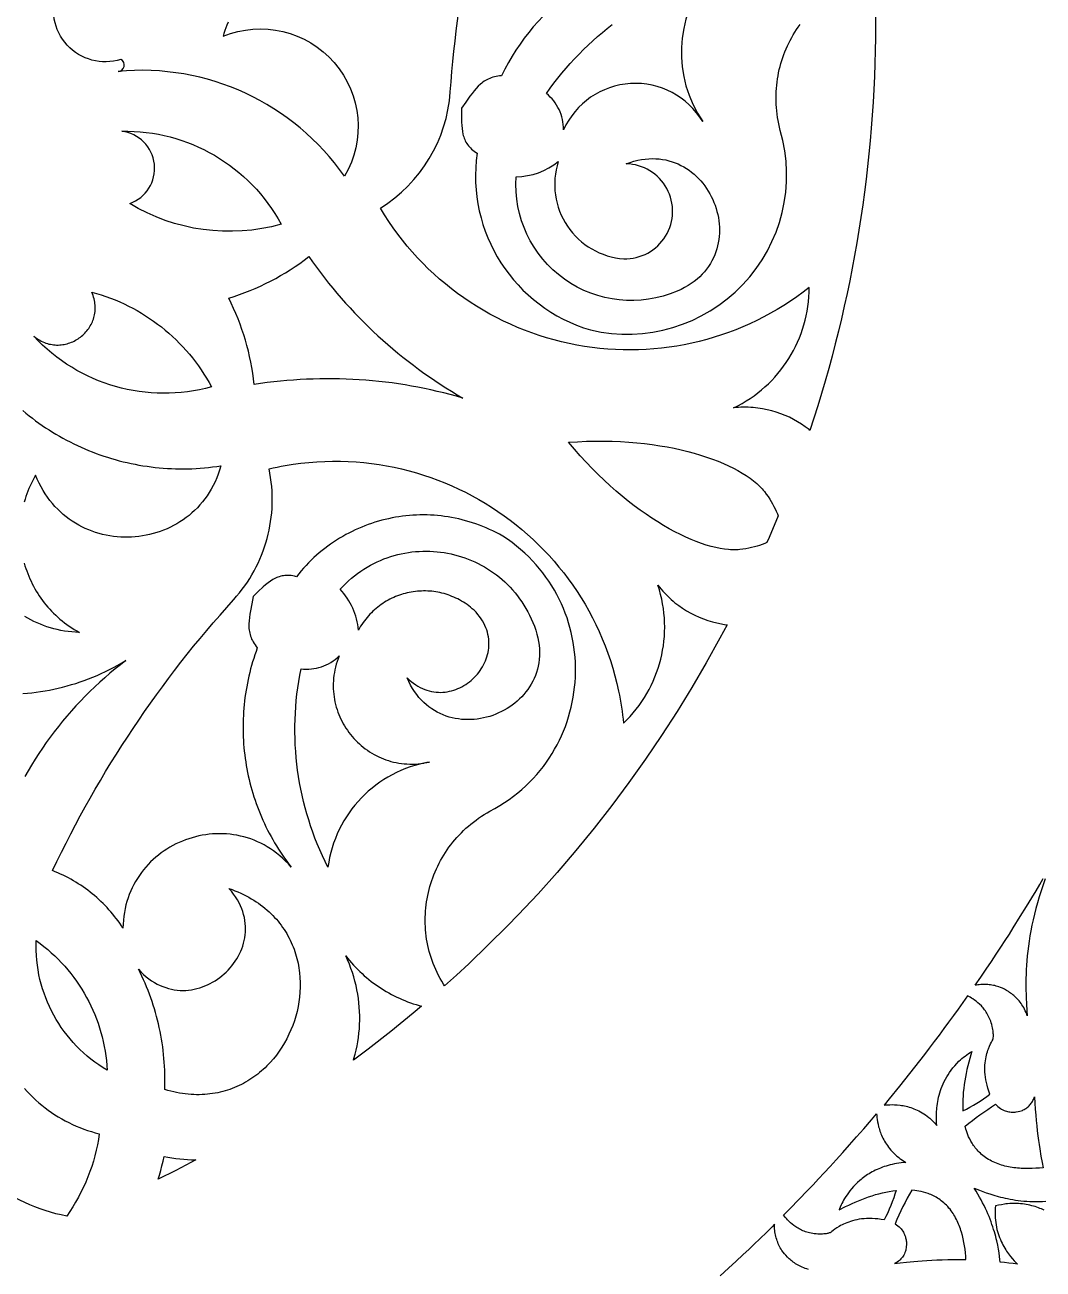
# Model space of a CAD drawing. Extents: x -570 to 570, y -570 to 570.
# Drawn here: x 98.5 to 327.7, y -280.2 to 0 of the extents above; entities that cross this region are included whole.
import ezdxf

# ---------------------------------------------------------------- set-up
doc = ezdxf.new("R2010")
doc.units = 0
doc.layers.add('LAYER_1', color=18, linetype='CONTINUOUS')
doc.layers.add('LAYER_2', color=174, linetype='CONTINUOUS')

msp = doc.modelspace()

# ---------------------------------------------------------------- linework, layer by layer
at = {"layer": 'LAYER_1'}
for points in [[(289.79, 10.84, -0.009354), (290, -0.01, -0.080245), (275.24, -91.32), (275.05, -91.15), (274.21, -90.52), (273.35, -89.93), (272.46, -89.37), (271.55, -88.86), (270.62, -88.38), (269.66, -87.95), (268.68, -87.56), (267.68, -87.21), (266.67, -86.91), (265.63, -86.66), (264.59, -86.45), (264.06, -86.36), (263.52, -86.29), (262.99, -86.23), (262.45, -86.18), (261.91, -86.14), (261.37, -86.12), (260.82, -86.11), (260.27, -86.11), (259.72, -86.13), (259.17, -86.15), (258.62, -86.19), (258.06, -86.25), (259.03, -85.76), (259.97, -85.25), (260.89, -84.7), (261.79, -84.12), (262.66, -83.51), (263.51, -82.88), (264.33, -82.22), (265.13, -81.53), (265.9, -80.81), (266.64, -80.07), (267.35, -79.31), (268.04, -78.52), (268.7, -77.71), (269.33, -76.88), (269.93, -76.02), (270.5, -75.15), (271.04, -74.26), (271.55, -73.35), (272.02, -72.42), (272.47, -71.47), (272.88, -70.51), (273.26, -69.53), (273.6, -68.54), (273.91, -67.54), (274.19, -66.52), (274.43, -65.49), (274.64, -64.45), (274.8, -63.41), (274.93, -62.35), (275.03, -61.28), (275.08, -60.2), (275.1, -59.12, -0.453995), (178.54, -41.27, 0.240725), (194.28, -15.14), (194.29, -15.11, -0.074077), (210.09, 56.53)], [(246.68, 17.24, 0.260478), (205.82, -11.44), (205.39, -11.48), (204.98, -11.53), (204.58, -11.6), (204.2, -11.69), (203.83, -11.79), (203.48, -11.91), (203.15, -12.04), (202.82, -12.19), (202.51, -12.35), (202.21, -12.52), (201.92, -12.71), (201.63, -12.91), (201.36, -13.12), (201.1, -13.34), (200.59, -13.81), (200.1, -14.33), (199.63, -14.88), (199.17, -15.47), (198.71, -16.09), (197.78, -17.39), (196.78, -18.77), (196.8, -20.4), (196.8, -21.17), (196.82, -21.92), (196.86, -22.63), (196.92, -23.33), (197, -23.99), (197.13, -24.63), (197.21, -24.94), (197.3, -25.25), (197.41, -25.54), (197.53, -25.84), (197.66, -26.12), (197.81, -26.4), (197.97, -26.68), (198.15, -26.95), (198.35, -27.21), (198.57, -27.47), (198.81, -27.72), (199.07, -27.97), (199.35, -28.21), (199.65, -28.45), (199.98, -28.68), (200.33, -28.9, 0.373134), (225.88, -68.71, 0.574165), (268.58, -23.75), (268.4, -23.02), (268.23, -22.29), (268.08, -21.56), (267.96, -20.83), (267.85, -20.1), (267.76, -19.37), (267.7, -18.64), (267.65, -17.91), (267.62, -17.19), (267.61, -16.46), (267.62, -15.74), (267.65, -15.02), (267.69, -14.3), (267.76, -13.59), (267.84, -12.88), (267.94, -12.18), (268.06, -11.47), (268.2, -10.78), (268.35, -10.08), (268.52, -9.39), (268.71, -8.71), (268.92, -8.04), (269.14, -7.36), (269.38, -6.7), (269.63, -6.04), (269.9, -5.39), (270.19, -4.75), (270.49, -4.11), (270.8, -3.49), (271.14, -2.87), (271.48, -2.26), (271.85, -1.65), (272.22, -1.06), (272.61, -0.48), (273.02, 0.09)], [(252.38, 11.13, 0.329739), (251.11, -21.79, 0.606751), (219.79, -23.64), (219.78, -23.05), (219.73, -22.46), (219.65, -21.87), (219.54, -21.3), (219.4, -20.73), (219.23, -20.17), (219.02, -19.62), (218.79, -19.09), (218.53, -18.57), (218.23, -18.07), (217.92, -17.58), (217.57, -17.11), (217.2, -16.67), (216.8, -16.25), (216.38, -15.85), (215.94, -15.48), (216.77, -14.29), (217.63, -13.13), (218.52, -11.98), (219.42, -10.86), (220.35, -9.76), (221.3, -8.68), (222.27, -7.62), (223.26, -6.58), (224.27, -5.56), (225.3, -4.57), (226.36, -3.6), (227.43, -2.65), (228.52, -1.72), (229.63, -0.82), (230.76, 0.06)], [(144.24, 0.58), (143.99, -0.03), (143.75, -0.65), (143.53, -1.28), (143.32, -1.92), (143.13, -2.57, -0.719328), (170.47, -34.1, 0.270929), (119.48, -10.49, 0.777705), (120.11, -7.76, -0.636132), (105.8, 7.76, 0.862472)], [(98.44, -239.57), (99.05, -240.24), (99.67, -240.89), (100.32, -241.53), (100.98, -242.14), (101.65, -242.74), (102.34, -243.32), (103.05, -243.88), (103.77, -244.42), (104.51, -244.94), (105.26, -245.44), (106.03, -245.92), (106.81, -246.38), (107.6, -246.82), (108.41, -247.23), (109.22, -247.63), (110.05, -248), (110.89, -248.35), (111.75, -248.68), (112.61, -248.98), (113.48, -249.26), (114.36, -249.52), (115.26, -249.76), (115.07, -250.99), (114.84, -252.23), (114.57, -253.45), (114.27, -254.67), (113.92, -255.88), (113.55, -257.08), (113.13, -258.27), (112.68, -259.45), (112.2, -260.62), (111.69, -261.76), (111.14, -262.9), (110.56, -264.02), (109.94, -265.11), (109.3, -266.19), (108.63, -267.25), (107.93, -268.29, -0.118726), (89.99, -260.01, 0.224974)]]:
    msp.add_lwpolyline(points, format="xyb", dxfattribs=at)
for points in [[(120.3, -23.96, -0.281952), (156.18, -44.9, -0.207503), (122.1, -40.23, 0.794747)], [(240.53, -30.14), (241.3, -30.2), (242.05, -30.29), (242.79, -30.43), (243.51, -30.6), (244.21, -30.81), (244.89, -31.05), (245.56, -31.33), (246.21, -31.64), (246.84, -31.98), (247.45, -32.35), (248.04, -32.75), (248.61, -33.18), (249.16, -33.63), (249.68, -34.11), (250.19, -34.61), (250.67, -35.13), (251.13, -35.68), (251.56, -36.24), (251.97, -36.82), (252.36, -37.42), (252.72, -38.04), (253.05, -38.67), (253.36, -39.32), (253.64, -39.97), (253.9, -40.64), (254.12, -41.32), (254.32, -42), (254.49, -42.7), (254.63, -43.4), (254.74, -44.1), (254.82, -44.81), (254.87, -45.52), (254.88, -46.23), (254.87, -46.94), (254.82, -47.65), (254.74, -48.36), (254.62, -49.06), (254.47, -49.76), (254.29, -50.45), (254.07, -51.13), (253.82, -51.81), (253.53, -52.47), (253.2, -53.12), (252.84, -53.76), (252.43, -54.39), (251.99, -54.99), (251.52, -55.59), (251, -56.16), (250.44, -56.72), (249.84, -57.26), (249.2, -57.77), (248.52, -58.26), (247.8, -58.73), (247.03, -59.17), (246.23, -59.59), (245.37, -59.97, -0.562024), (209.11, -34.21, 0.166667), (218.6, -30.79, 0.487168), (233.35, -52.68, 1), (233.9, -31.28), (234.77, -30.97), (235.63, -30.71), (236.48, -30.5), (237.32, -30.34), (238.14, -30.22), (238.95, -30.15), (239.75, -30.13)], [(162.43, -52.18, 0.11065), (197.11, -84.05), (195.68, -83.64), (194.24, -83.25), (192.8, -82.88), (191.36, -82.53), (189.91, -82.2), (188.46, -81.89), (187.01, -81.6), (185.55, -81.33), (184.09, -81.09), (182.62, -80.86), (181.16, -80.65), (179.69, -80.47), (178.22, -80.3), (176.74, -80.15), (175.27, -80.03), (173.79, -79.92), (172.31, -79.84), (170.83, -79.77), (169.35, -79.73), (167.87, -79.71), (166.39, -79.7), (164.9, -79.72), (163.42, -79.76), (161.94, -79.81), (160.46, -79.89), (158.98, -79.99), (157.5, -80.1), (156.02, -80.24), (154.54, -80.4), (153.07, -80.57), (151.59, -80.77), (150.12, -80.99), (149.98, -79.72), (149.8, -78.45), (149.6, -77.19), (149.37, -75.94), (149.11, -74.69), (148.82, -73.45), (148.5, -72.22), (148.16, -71), (147.78, -69.78), (147.38, -68.57), (146.95, -67.37), (146.5, -66.19), (146.01, -65.01), (145.5, -63.84), (144.96, -62.69), (144.39, -61.54), (145.62, -61.16), (146.83, -60.74), (148.03, -60.3), (149.21, -59.83), (150.39, -59.34), (151.55, -58.82), (152.71, -58.27), (153.84, -57.7), (154.97, -57.1), (156.08, -56.47), (157.18, -55.82), (158.26, -55.14), (159.33, -54.44), (160.38, -53.71), (161.41, -52.96)]]:
    msp.add_lwpolyline(points, format="xyb", close=True, dxfattribs=at)
for points in [[(114.62, -60.46), (115.69, -60.79), (116.75, -61.15), (117.79, -61.53), (118.83, -61.94), (119.85, -62.37), (120.85, -62.83), (121.85, -63.32), (122.83, -63.83), (123.79, -64.36), (124.74, -64.91), (125.68, -65.49), (126.6, -66.1), (127.5, -66.72), (128.39, -67.37), (129.26, -68.04), (130.11, -68.74), (130.94, -69.45), (131.76, -70.19), (132.56, -70.94), (133.34, -71.72), (134.1, -72.52), (134.84, -73.33), (135.56, -74.17), (136.26, -75.02), (136.93, -75.9), (137.59, -76.79), (138.22, -77.7), (138.83, -78.63), (139.42, -79.58), (139.99, -80.54), (140.53, -81.52), (139.18, -81.87), (137.82, -82.17), (136.46, -82.43), (135.09, -82.64), (133.73, -82.79), (132.36, -82.9), (130.99, -82.97), (129.63, -82.98), (128.27, -82.95), (126.91, -82.87), (125.56, -82.75), (124.22, -82.58), (122.88, -82.37), (121.56, -82.11), (120.24, -81.81), (118.94, -81.46), (117.64, -81.07), (116.37, -80.63), (115.1, -80.15), (113.85, -79.63), (112.62, -79.07), (111.41, -78.46), (110.22, -77.81), (109.05, -77.12), (107.9, -76.39), (106.77, -75.61), (105.67, -74.8), (104.59, -73.95), (103.54, -73.05), (102.51, -72.12), (101.52, -71.14), (100.55, -70.13), (100.88, -70.39), (101.21, -70.62), (101.54, -70.84), (101.87, -71.04), (102.21, -71.22), (102.55, -71.39), (102.9, -71.53), (103.24, -71.66), (103.58, -71.77), (103.93, -71.87), (104.28, -71.94), (104.62, -72.01), (104.97, -72.05), (105.32, -72.08), (105.66, -72.1), (106.01, -72.1), (106.35, -72.09), (106.69, -72.06), (107.03, -72.01), (107.36, -71.96), (107.69, -71.89), (108.02, -71.81), (108.34, -71.71), (108.66, -71.6), (108.98, -71.48), (109.29, -71.35), (109.59, -71.2), (109.89, -71.04), (110.18, -70.88), (110.47, -70.7), (110.74, -70.51), (111.01, -70.31), (111.28, -70.1), (111.53, -69.88), (111.78, -69.65), (112.02, -69.41), (112.25, -69.16), (112.46, -68.91), (112.67, -68.64), (112.87, -68.37), (113.06, -68.09), (113.24, -67.8), (113.4, -67.51), (113.55, -67.2), (113.7, -66.9), (113.82, -66.58), (113.94, -66.26), (114.04, -65.93), (114.13, -65.6), (114.2, -65.27), (114.26, -64.92), (114.31, -64.58), (114.34, -64.23), (114.35, -63.87), (114.35, -63.51), (114.33, -63.15), (114.29, -62.78), (114.24, -62.42), (114.17, -62.04), (114.08, -61.67), (113.98, -61.3), (113.85, -60.92), (113.71, -60.54), (113.55, -60.16)], [(230.74, -93.77), (232.61, -93.84), (234.45, -93.96), (236.26, -94.11), (238.02, -94.3), (239.75, -94.52), (241.44, -94.77), (243.08, -95.05), (244.68, -95.36), (246.24, -95.71), (247.75, -96.07), (249.22, -96.47), (250.63, -96.88), (252, -97.33), (253.31, -97.79), (254.57, -98.27), (255.77, -98.77), (256.92, -99.29), (258.01, -99.82), (259.05, -100.37), (260.02, -100.93), (260.93, -101.5), (261.77, -102.09), (262.55, -102.68), (263.27, -103.28), (263.6, -103.58), (263.91, -103.88), (264.21, -104.19), (264.49, -104.49), (264.75, -104.8), (264.99, -105.11), (265.42, -105.68), (265.81, -106.24), (266.19, -106.79), (266.53, -107.34), (266.85, -107.88), (267.15, -108.43), (267.43, -108.98), (267.68, -109.53), (267.91, -110.1), (268.09, -110.57), (266.05, -115.42), (265.52, -116.61), (265.07, -116.81), (264.5, -117.03), (263.93, -117.23), (263.34, -117.42), (262.74, -117.58), (262.13, -117.73), (261.5, -117.86), (260.84, -117.97), (260.17, -118.07), (259.46, -118.16), (259.07, -118.2), (258.67, -118.22), (258.25, -118.23), (257.83, -118.23), (257.39, -118.21), (256.94, -118.18), (256.02, -118.08), (255.05, -117.93), (254.04, -117.72), (253, -117.46), (251.92, -117.15), (250.81, -116.78), (249.67, -116.36), (248.5, -115.89), (247.31, -115.36), (246.09, -114.78), (244.84, -114.15), (243.58, -113.47), (242.3, -112.74), (241, -111.95), (239.69, -111.11), (238.36, -110.22), (237.03, -109.28), (235.68, -108.29), (234.33, -107.24), (232.98, -106.15), (231.62, -105), (230.26, -103.8), (228.91, -102.56), (227.55, -101.26), (226.21, -99.91), (224.87, -98.51), (223.54, -97.05), (222.22, -95.55), (220.92, -94), (222.94, -93.87), (224.93, -93.78), (226.9, -93.73), (228.84, -93.73)], [(169.56, -98.27), (171.32, -98.33), (173.07, -98.43), (174.8, -98.58), (176.53, -98.78), (178.25, -99.02), (179.95, -99.3), (181.65, -99.63), (183.32, -100.01), (184.99, -100.43), (186.64, -100.89), (188.27, -101.39), (189.89, -101.94), (191.49, -102.52), (193.07, -103.15), (194.64, -103.82), (196.18, -104.53), (197.71, -105.27), (199.21, -106.06), (200.69, -106.88), (202.15, -107.74), (203.59, -108.64), (205, -109.57), (206.39, -110.54), (207.75, -111.55), (209.09, -112.59), (210.4, -113.66), (211.68, -114.77), (212.93, -115.91), (214.15, -117.09), (215.35, -118.29), (216.51, -119.53), (217.64, -120.8), (218.74, -122.1), (219.81, -123.43), (220.84, -124.78), (221.84, -126.17), (222.81, -127.59), (223.73, -129.03), (224.62, -130.5), (225.48, -132), (226.29, -133.52), (227.07, -135.07), (227.8, -136.65), (228.5, -138.24), (229.15, -139.87), (229.77, -141.51), (230.34, -143.18), (230.86, -144.87), (231.35, -146.59), (231.78, -148.32), (232.17, -150.08), (232.35, -150.96), (232.52, -151.85), (232.67, -152.75), (232.82, -153.65), (232.95, -154.55), (233.07, -155.46), (233.17, -156.38), (233.27, -157.3), (234.04, -156.53), (234.77, -155.75), (235.48, -154.94), (236.15, -154.12), (236.79, -153.27), (237.4, -152.4), (237.98, -151.51), (238.52, -150.61), (239.03, -149.69), (239.51, -148.76), (239.95, -147.81), (240.36, -146.85), (240.73, -145.87), (241.07, -144.88), (241.38, -143.89), (241.65, -142.88), (241.89, -141.86), (242.09, -140.84), (242.25, -139.81), (242.38, -138.77), (242.47, -137.73), (242.53, -136.68), (242.55, -135.64), (242.53, -134.59), (242.48, -133.53), (242.39, -132.48), (242.26, -131.43), (242.09, -130.38), (241.89, -129.33), (241.64, -128.29), (241.36, -127.25), (241.04, -126.22), (241.39, -126.66), (241.74, -127.08), (242.1, -127.5), (242.48, -127.91), (242.85, -128.31), (243.24, -128.69), (243.63, -129.07), (244.04, -129.43), (244.44, -129.79), (244.86, -130.13), (245.28, -130.46), (245.71, -130.79), (246.59, -131.4), (247.48, -131.97), (248.41, -132.49), (249.35, -132.97), (250.31, -133.41), (251.28, -133.8), (252.27, -134.15), (253.28, -134.45), (254.29, -134.7), (255.32, -134.91), (256.35, -135.08), (256.59, -135.11), (255, -138.12), (251.91, -143.69), (248.68, -149.2), (245.33, -154.66), (241.84, -160.05), (238.23, -165.38), (234.5, -170.63), (230.64, -175.81), (226.66, -180.91), (222.57, -185.93), (218.35, -190.86), (214.03, -195.7), (209.6, -200.44), (207.18, -202.91), (198.45, -211.46), (195.67, -214.05), (193.01, -216.44), (192.74, -216.02), (192.35, -215.38), (191.98, -214.74), (191.63, -214.09), (191.3, -213.43), (190.99, -212.77), (190.7, -212.1), (190.43, -211.42), (190.18, -210.75), (189.95, -210.06), (189.74, -209.38), (189.55, -208.69), (189.37, -208), (189.22, -207.3), (189.08, -206.6), (188.96, -205.91), (188.86, -205.2), (188.78, -204.5), (188.72, -203.8), (188.67, -203.1), (188.65, -202.39), (188.64, -201.69), (188.65, -200.98), (188.68, -200.28), (188.72, -199.58), (188.78, -198.88), (188.86, -198.18), (188.96, -197.49), (189.08, -196.8), (189.21, -196.11), (189.36, -195.42), (189.53, -194.74), (189.71, -194.06), (189.91, -193.39), (190.13, -192.72), (190.36, -192.06), (190.61, -191.4), (190.87, -190.75), (191.16, -190.1), (191.46, -189.46), (191.77, -188.83), (192.1, -188.21), (192.45, -187.59), (192.81, -186.98), (193.19, -186.38), (193.58, -185.79), (193.99, -185.21), (194.42, -184.64), (194.86, -184.08), (195.31, -183.53), (195.78, -182.98), (196.27, -182.45), (196.77, -181.94), (197.28, -181.43), (197.81, -180.93), (198.35, -180.45), (198.91, -179.98), (199.48, -179.53), (200.07, -179.08), (200.67, -178.66), (201.29, -178.24), (201.92, -177.84), (202.56, -177.46), (203.21, -177.09), (204.34, -176.48), (205.43, -175.83), (206.49, -175.16), (207.52, -174.46), (208.51, -173.73), (209.47, -172.97), (210.39, -172.19), (211.28, -171.38), (212.14, -170.55), (212.96, -169.69), (213.75, -168.82), (214.51, -167.92), (215.23, -167), (215.92, -166.06), (216.57, -165.11), (217.19, -164.13), (217.77, -163.14), (218.33, -162.14), (218.84, -161.12), (219.33, -160.08), (219.78, -159.04), (220.19, -157.98), (220.57, -156.91), (220.92, -155.83), (221.23, -154.74), (221.51, -153.64), (221.75, -152.54), (221.96, -151.43), (222.13, -150.31), (222.27, -149.19), (222.37, -148.07), (222.44, -146.94), (222.48, -145.81), (222.48, -144.68), (222.44, -143.55), (222.37, -142.43), (222.27, -141.3), (222.13, -140.18), (221.95, -139.06), (221.75, -137.95), (221.5, -136.84), (221.22, -135.74), (220.91, -134.65), (220.56, -133.56), (220.17, -132.49), (219.75, -131.43), (219.29, -130.37), (218.8, -129.33), (218.27, -128.31), (217.71, -127.29), (217.11, -126.3), (216.48, -125.32), (215.81, -124.35), (215.11, -123.41), (214.36, -122.48), (213.59, -121.57), (212.78, -120.69), (211.93, -119.82), (211.04, -118.98), (210.12, -118.16), (209.17, -117.37), (208.18, -116.6), (207.15, -115.86), (206.08, -115.14), (205.35, -114.73), (204.61, -114.34), (203.86, -113.97), (203.11, -113.62), (202.36, -113.28), (201.6, -112.97), (200.83, -112.67), (200.06, -112.39), (199.29, -112.13), (198.52, -111.89), (197.74, -111.66), (196.95, -111.46), (196.17, -111.27), (195.38, -111.1), (194.59, -110.95), (193.8, -110.81), (193.01, -110.69), (192.22, -110.6), (191.42, -110.52), (190.63, -110.45), (189.83, -110.41), (189.04, -110.38), (188.24, -110.37), (187.45, -110.37), (186.66, -110.4), (185.87, -110.44), (185.08, -110.5), (184.29, -110.57), (183.5, -110.67), (182.72, -110.78), (181.94, -110.9), (181.16, -111.05), (180.39, -111.21), (179.62, -111.39), (178.85, -111.58), (178.09, -111.79), (177.33, -112.02), (176.57, -112.27), (175.83, -112.53), (175.08, -112.8), (174.35, -113.1), (173.61, -113.41), (172.89, -113.74), (172.17, -114.08), (171.46, -114.44), (170.76, -114.81), (170.06, -115.21), (169.37, -115.61), (168.69, -116.04), (168.02, -116.48), (167.35, -116.93), (166.7, -117.4), (166.05, -117.89), (165.42, -118.39), (164.79, -118.91), (164.17, -119.45), (163.57, -119.99), (162.97, -120.56), (162.39, -121.14), (161.82, -121.74), (161.25, -122.35), (160.71, -122.97), (160.17, -123.61), (159.64, -124.27), (159.24, -124.17), (158.85, -124.1), (158.47, -124.04), (158.1, -124.01), (157.74, -123.99), (157.39, -124), (157.06, -124.02), (156.73, -124.06), (156.41, -124.11), (156.1, -124.18), (155.79, -124.27), (155.49, -124.37), (155.2, -124.49), (154.91, -124.62), (154.63, -124.77), (154.35, -124.92), (153.8, -125.28), (153.25, -125.67), (152.71, -126.11), (152.17, -126.58), (151.06, -127.61), (149.87, -128.73), (149.57, -130.4), (149.27, -131.98), (149.15, -132.74), (149.04, -133.48), (148.97, -134.2), (148.93, -134.91), (148.94, -135.6), (148.96, -135.95), (149, -136.29), (149.05, -136.63), (149.12, -136.97), (149.2, -137.31), (149.31, -137.65), (149.43, -137.98), (149.56, -138.32), (149.72, -138.65), (149.9, -138.98), (150.1, -139.32), (150.33, -139.65), (150.57, -139.99), (150.84, -140.33), (150.56, -141.11), (150.29, -141.89), (150.03, -142.68), (149.79, -143.47), (149.55, -144.26), (149.34, -145.06), (149.13, -145.85), (148.94, -146.65), (148.76, -147.45), (148.6, -148.25), (148.44, -149.06), (148.3, -149.86), (148.18, -150.67), (148.06, -151.47), (147.96, -152.28), (147.88, -153.09), (147.8, -153.9), (147.74, -154.71), (147.69, -155.52), (147.65, -156.32), (147.63, -157.13), (147.62, -157.94), (147.62, -158.75), (147.64, -159.56), (147.67, -160.37), (147.71, -161.17), (147.76, -161.98), (147.83, -162.78), (147.91, -163.59), (148, -164.39), (148.1, -165.19), (148.22, -165.98), (148.35, -166.78), (148.49, -167.57), (148.64, -168.37), (148.81, -169.16), (148.99, -169.94), (149.18, -170.73), (149.38, -171.51), (149.6, -172.29), (149.83, -173.06), (150.07, -173.83), (150.32, -174.6), (150.59, -175.37), (150.87, -176.13), (151.16, -176.88), (151.46, -177.64), (151.78, -178.39), (152.1, -179.13), (152.44, -179.87), (152.79, -180.6), (153.16, -181.34), (153.53, -182.06), (153.92, -182.78), (154.32, -183.5), (154.73, -184.2), (155.15, -184.91), (155.59, -185.61), (156.04, -186.3), (156.5, -186.98), (156.97, -187.66), (157.45, -188.34), (157.95, -189), (158.45, -189.66), (157.83, -188.97), (157.19, -188.32), (156.54, -187.7), (155.87, -187.11), (155.19, -186.56), (154.5, -186.04), (153.79, -185.56), (153.08, -185.11), (152.35, -184.69), (151.61, -184.31), (150.87, -183.96), (150.12, -183.64), (149.36, -183.35), (148.59, -183.1), (147.82, -182.88), (147.04, -182.68), (146.26, -182.52), (145.48, -182.39), (144.7, -182.29), (143.91, -182.21), (143.12, -182.17), (142.34, -182.16), (141.55, -182.17), (140.77, -182.21), (139.99, -182.28), (139.22, -182.38), (138.44, -182.51), (137.68, -182.66), (136.92, -182.84), (136.17, -183.05), (135.42, -183.28), (134.68, -183.54), (133.96, -183.82), (133.24, -184.13), (132.53, -184.46), (131.84, -184.82), (131.16, -185.2), (130.49, -185.61), (129.84, -186.03), (129.2, -186.49), (128.58, -186.96), (127.97, -187.46), (127.39, -187.98), (126.82, -188.52), (126.27, -189.08), (125.74, -189.67), (125.23, -190.27), (124.74, -190.9), (124.28, -191.54), (123.84, -192.21), (123.42, -192.89), (123.03, -193.6), (122.67, -194.32), (122.33, -195.06), (122.02, -195.82), (121.73, -196.6), (121.48, -197.39), (121.26, -198.21), (121.06, -199.03), (120.9, -199.88), (120.77, -200.74), (120.68, -201.62), (120.62, -202.52), (120.59, -203.43), (120.23, -202.88), (119.86, -202.34), (119.48, -201.81), (119.09, -201.28), (118.69, -200.77), (118.28, -200.26), (117.87, -199.77), (117.44, -199.28), (117, -198.8), (116.55, -198.32), (116.1, -197.86), (115.64, -197.41), (115.16, -196.97), (114.68, -196.53), (114.19, -196.11), (113.69, -195.69), (113.19, -195.29), (112.68, -194.89), (112.15, -194.51), (111.62, -194.13), (111.09, -193.77), (110.54, -193.41), (109.99, -193.07), (109.43, -192.74), (108.87, -192.41), (108.3, -192.1), (107.72, -191.8), (107.13, -191.51), (106.54, -191.24), (105.94, -190.97), (105.34, -190.71), (104.73, -190.47), (105.73, -188.39), (106.74, -186.32), (107.77, -184.26), (108.82, -182.21), (109.89, -180.17), (110.98, -178.14), (112.08, -176.13), (113.21, -174.12), (114.35, -172.12), (115.51, -170.14), (116.69, -168.16), (117.89, -166.2), (119.1, -164.25), (120.34, -162.31), (121.59, -160.38), (122.86, -158.46), (124.14, -156.55), (125.45, -154.66), (126.77, -152.78), (128.11, -150.91), (129.46, -149.05), (130.84, -147.21), (132.23, -145.37), (133.64, -143.56), (135.06, -141.75), (136.5, -139.95), (137.96, -138.17), (139.44, -136.41), (140.93, -134.65), (142.44, -132.91), (143.96, -131.18), (145.5, -129.47), (145.52, -129.44), (146.18, -128.68), (146.82, -127.91), (147.44, -127.12), (148.03, -126.32), (148.59, -125.5), (149.13, -124.66), (149.64, -123.82), (150.12, -122.96), (150.58, -122.08), (151.02, -121.2), (151.42, -120.3), (151.8, -119.39), (152.15, -118.48), (152.48, -117.55), (152.77, -116.62), (153.04, -115.67), (153.29, -114.72), (153.5, -113.76), (153.69, -112.8), (153.84, -111.83), (153.97, -110.86), (154.08, -109.88), (154.15, -108.9), (154.19, -107.91), (154.21, -106.92), (154.19, -105.93), (154.15, -104.94), (154.07, -103.95), (153.97, -102.96), (153.84, -101.97), (153.67, -100.98), (153.48, -99.99), (154.38, -99.79), (155.28, -99.6), (156.18, -99.42), (157.08, -99.25), (157.98, -99.1), (158.88, -98.96), (160.67, -98.72), (162.46, -98.53), (164.25, -98.4), (166.02, -98.31), (167.8, -98.27)], [(189.69, -118.54), (190.49, -118.58), (191.3, -118.65), (192.1, -118.74), (192.89, -118.86), (193.69, -118.99), (194.48, -119.16), (195.26, -119.34), (196.04, -119.55), (196.81, -119.79), (197.57, -120.04), (198.33, -120.32), (199.08, -120.63), (199.82, -120.96), (200.54, -121.31), (201.26, -121.68), (201.97, -122.07), (202.67, -122.49), (203.35, -122.93), (204.03, -123.4), (204.68, -123.88), (205.33, -124.39), (205.96, -124.92), (206.57, -125.47), (207.17, -126.05), (207.75, -126.64), (208.32, -127.26), (208.86, -127.9), (209.39, -128.56), (209.9, -129.24), (210.39, -129.94), (210.86, -130.66), (211.31, -131.41), (211.73, -132.17), (212.14, -132.96), (212.52, -133.76), (212.88, -134.59), (213.21, -135.44), (213.52, -136.32), (213.78, -137.19), (213.99, -138.05), (214.15, -138.89), (214.27, -139.72), (214.34, -140.54), (214.37, -141.34), (214.35, -142.13), (214.3, -142.9), (214.2, -143.66), (214.07, -144.4), (213.89, -145.12), (213.69, -145.83), (213.44, -146.52), (213.16, -147.18), (212.85, -147.83), (212.51, -148.46), (212.14, -149.08), (211.74, -149.67), (211.31, -150.23), (210.86, -150.78), (210.38, -151.31), (209.88, -151.81), (209.35, -152.29), (208.81, -152.75), (208.24, -153.18), (207.66, -153.59), (207.05, -153.97), (206.44, -154.33), (205.8, -154.67), (205.16, -154.97), (204.5, -155.25), (203.83, -155.5), (203.15, -155.73), (202.46, -155.92), (201.77, -156.09), (201.07, -156.23), (200.36, -156.33), (199.65, -156.41), (198.94, -156.46), (198.23, -156.47), (197.52, -156.46), (196.81, -156.41), (196.11, -156.32), (195.4, -156.21), (194.71, -156.06), (194.02, -155.88), (193.33, -155.66), (192.66, -155.4), (192, -155.11), (191.35, -154.79), (190.71, -154.43), (190.09, -154.03), (189.48, -153.59), (188.89, -153.11), (188.32, -152.6), (187.76, -152.04), (187.23, -151.45), (186.72, -150.82), (186.23, -150.14), (185.77, -149.43), (185.33, -148.67), (184.92, -147.87), (184.54, -147.02), (185.02, -147.48), (185.51, -147.89), (186, -148.27), (186.49, -148.62), (187, -148.93), (187.5, -149.21), (188.01, -149.45), (188.52, -149.67), (189.03, -149.85), (189.54, -150), (190.06, -150.12), (190.57, -150.21), (191.08, -150.27), (191.59, -150.31), (192.1, -150.32), (192.6, -150.3), (193.11, -150.25), (193.6, -150.18), (194.09, -150.09), (194.58, -149.97), (195.06, -149.83), (195.53, -149.67), (195.99, -149.48), (196.45, -149.27), (196.89, -149.05), (197.33, -148.8), (197.75, -148.54), (198.17, -148.25), (198.57, -147.95), (198.95, -147.64), (199.33, -147.3), (199.69, -146.95), (200.04, -146.59), (200.37, -146.21), (200.68, -145.82), (200.98, -145.42), (201.26, -145), (201.52, -144.57), (201.76, -144.14), (201.98, -143.69), (202.19, -143.23), (202.37, -142.77), (202.53, -142.29), (202.66, -141.82), (202.78, -141.33), (202.87, -140.84), (202.93, -140.34), (202.97, -139.84), (202.98, -139.34), (202.97, -138.83), (202.93, -138.32), (202.86, -137.81), (202.77, -137.3), (202.64, -136.78), (202.49, -136.27), (202.3, -135.76), (202.08, -135.25), (201.83, -134.75), (201.55, -134.25), (201.23, -133.75), (200.88, -133.26), (200.5, -132.77), (200.08, -132.29), (199.62, -131.81), (199.24, -131.48), (198.85, -131.16), (198.45, -130.85), (198.05, -130.55), (197.64, -130.27), (197.23, -130.01), (196.81, -129.76), (196.39, -129.52), (195.96, -129.29), (195.53, -129.08), (195.1, -128.88), (194.66, -128.7), (194.21, -128.52), (193.77, -128.37), (193.32, -128.22), (192.87, -128.09), (192.41, -127.97), (191.96, -127.86), (191.5, -127.77), (191.04, -127.69), (190.58, -127.63), (190.12, -127.57), (189.65, -127.53), (189.19, -127.5), (188.73, -127.49), (188.26, -127.49), (187.8, -127.5), (187.34, -127.52), (186.88, -127.55), (186.42, -127.6), (185.96, -127.66), (185.51, -127.73), (185.05, -127.82), (184.6, -127.92), (184.15, -128.03), (183.71, -128.15), (183.27, -128.28), (182.83, -128.43), (182.39, -128.59), (181.96, -128.76), (181.54, -128.94), (181.11, -129.13), (180.7, -129.34), (180.29, -129.56), (179.88, -129.79), (179.48, -130.03), (179.09, -130.28), (178.7, -130.55), (178.32, -130.82), (177.94, -131.11), (177.58, -131.41), (177.22, -131.72), (176.87, -132.04), (176.52, -132.38), (176.19, -132.72), (175.86, -133.08), (175.54, -133.45), (175.24, -133.82), (174.94, -134.21), (174.65, -134.61), (174.37, -135.03), (174.1, -135.45), (173.84, -135.88), (173.6, -136.33), (173.53, -135.68), (173.43, -135.05), (173.3, -134.41), (173.16, -133.79), (172.98, -133.17), (172.78, -132.56), (172.56, -131.97), (172.31, -131.38), (172.04, -130.8), (171.74, -130.23), (171.42, -129.68), (171.08, -129.13), (170.71, -128.61), (170.32, -128.09), (169.91, -127.59), (169.48, -127.11), (170.1, -126.45), (170.74, -125.81), (171.39, -125.2), (172.06, -124.62), (172.73, -124.06), (173.42, -123.54), (174.13, -123.04), (174.84, -122.56), (175.56, -122.12), (176.3, -121.7), (177.04, -121.31), (177.79, -120.94), (178.55, -120.6), (179.32, -120.29), (180.09, -120), (180.87, -119.74), (181.66, -119.5), (182.45, -119.29), (183.25, -119.11), (184.05, -118.95), (184.85, -118.81), (185.65, -118.71), (186.46, -118.62), (187.26, -118.57), (188.07, -118.53), (188.88, -118.53)], [(169.01, -142.76), (168.8, -143.38), (168.61, -144), (168.44, -144.62), (168.3, -145.25), (168.18, -145.87), (168.08, -146.48), (168.01, -147.1), (167.96, -147.71), (167.93, -148.33), (167.93, -148.93), (167.94, -149.54), (167.98, -150.14), (168.03, -150.73), (168.11, -151.33), (168.2, -151.91), (168.32, -152.49), (168.46, -153.07), (168.61, -153.63), (168.78, -154.2), (168.98, -154.75), (169.18, -155.3), (169.41, -155.83), (169.66, -156.36), (169.92, -156.88), (170.19, -157.4), (170.49, -157.9), (170.8, -158.39), (171.12, -158.87), (171.46, -159.34), (171.82, -159.8), (172.19, -160.25), (172.57, -160.68), (172.97, -161.11), (173.38, -161.52), (173.81, -161.92), (174.24, -162.3), (174.69, -162.67), (175.15, -163.02), (175.63, -163.36), (176.11, -163.69), (176.61, -164), (177.11, -164.29), (177.63, -164.57), (178.16, -164.83), (178.69, -165.07), (179.24, -165.29), (179.8, -165.5), (180.36, -165.69), (180.93, -165.86), (181.51, -166.01), (182.1, -166.14), (182.69, -166.25), (183.3, -166.33), (183.9, -166.4), (184.52, -166.45), (185.14, -166.48), (185.77, -166.48), (186.4, -166.46), (187.03, -166.42), (187.67, -166.35), (188.32, -166.26), (188.36, -166.26), (187.4, -166.48), (186.32, -166.78), (185.25, -167.11), (184.21, -167.49), (183.18, -167.91), (182.18, -168.37), (181.2, -168.87), (180.24, -169.4), (179.31, -169.97), (178.4, -170.58), (177.52, -171.22), (176.66, -171.89), (175.83, -172.6), (175.04, -173.33), (174.27, -174.1), (173.53, -174.89), (172.82, -175.72), (172.15, -176.57), (171.5, -177.45), (170.9, -178.35), (170.33, -179.28), (169.79, -180.24), (169.29, -181.21), (168.83, -182.21), (168.41, -183.23), (168.02, -184.27), (167.68, -185.32), (167.38, -186.4), (167.12, -187.49), (166.91, -188.6), (166.74, -189.73), (166.09, -188.43), (165.48, -187.12), (164.89, -185.8), (164.34, -184.47), (163.81, -183.13), (163.31, -181.78), (162.84, -180.42), (162.4, -179.05), (161.98, -177.68), (161.6, -176.3), (161.25, -174.91), (160.92, -173.51), (160.63, -172.11), (160.36, -170.71), (160.13, -169.3), (159.92, -167.88), (159.74, -166.46), (159.6, -165.04), (159.48, -163.61), (159.39, -162.18), (159.33, -160.75), (159.31, -159.32), (159.31, -157.89), (159.34, -156.45), (159.4, -155.02), (159.5, -153.58), (159.62, -152.15), (159.77, -150.72), (159.96, -149.29), (160.17, -147.86), (160.42, -146.43), (160.69, -145.01), (161.27, -145.07), (161.85, -145.1), (162.43, -145.09), (163.01, -145.05), (163.58, -144.98), (164.15, -144.87), (164.72, -144.73), (165.28, -144.56), (165.82, -144.36), (166.36, -144.13), (166.88, -143.87), (167.39, -143.58), (167.89, -143.26), (168.36, -142.91), (168.82, -142.54), (169.25, -142.13)], [(188.97, -166.15), (188.36, -166.26), (188.5, -166.22), (189.62, -166.01)], [(145.14, -194.73), (145.81, -194.99), (146.46, -195.26), (147.09, -195.54), (147.71, -195.84), (148.31, -196.14), (148.89, -196.46), (149.46, -196.79), (150.02, -197.13), (150.56, -197.47), (151.08, -197.83), (151.59, -198.2), (152.09, -198.57), (152.56, -198.96), (153.03, -199.35), (153.48, -199.75), (153.91, -200.16), (154.33, -200.58), (154.73, -201.01), (155.13, -201.44), (155.5, -201.89), (155.86, -202.33), (156.21, -202.79), (156.54, -203.25), (156.86, -203.72), (157.17, -204.19), (157.46, -204.67), (157.73, -205.16), (158, -205.65), (158.25, -206.14), (158.48, -206.65), (158.7, -207.15), (158.91, -207.66), (159.11, -208.17), (159.29, -208.69), (159.46, -209.21), (159.62, -209.74), (159.76, -210.27), (159.89, -210.8), (160.01, -211.33), (160.11, -211.87), (160.2, -212.4), (160.28, -212.94), (160.35, -213.48), (160.44, -214.57), (160.49, -215.66), (160.49, -216.75), (160.44, -217.85), (160.34, -218.94), (160.2, -220.02), (160.01, -221.1), (159.78, -222.17), (159.5, -223.23), (159.18, -224.28), (158.82, -225.32), (158.41, -226.34), (157.97, -227.34), (157.48, -228.32), (156.95, -229.28), (156.38, -230.22), (155.78, -231.13), (155.13, -232.01), (154.45, -232.86), (153.73, -233.69), (152.98, -234.47), (152.59, -234.85), (152.19, -235.23), (151.78, -235.59), (151.36, -235.94), (150.93, -236.28), (150.5, -236.62), (150.06, -236.94), (149.61, -237.25), (149.15, -237.55), (148.68, -237.84), (148.21, -238.12), (147.73, -238.39), (147.24, -238.64), (146.74, -238.88), (146.23, -239.11), (145.72, -239.33), (145.2, -239.54), (144.67, -239.73), (144.13, -239.91), (143.59, -240.07), (143.04, -240.23), (142.48, -240.36), (141.92, -240.49), (141.35, -240.59), (140.77, -240.69), (140.18, -240.77), (139.59, -240.83), (138.99, -240.88), (138.39, -240.91), (137.78, -240.93), (137.16, -240.93), (136.54, -240.91), (135.91, -240.88), (135.27, -240.83), (134.63, -240.76), (133.99, -240.68), (133.33, -240.58), (132.67, -240.45), (132.01, -240.32), (131.34, -240.16), (130.66, -239.98), (129.98, -239.79), (130.01, -238.91), (130.03, -238.03), (130.03, -237.15), (130.02, -236.27), (129.99, -235.39), (129.95, -234.51), (129.89, -233.64), (129.82, -232.76), (129.74, -231.89), (129.64, -231.02), (129.53, -230.15), (129.41, -229.28), (129.27, -228.42), (129.12, -227.56), (128.95, -226.7), (128.77, -225.84), (128.58, -224.99), (128.38, -224.14), (128.16, -223.29), (127.92, -222.45), (127.68, -221.61), (127.41, -220.77), (127.14, -219.94), (126.85, -219.11), (126.55, -218.29), (126.24, -217.47), (125.91, -216.65), (125.57, -215.84), (125.22, -215.04), (124.85, -214.24), (124.47, -213.44), (124.08, -212.65), (124.65, -213.27), (125.24, -213.84), (125.84, -214.36), (126.44, -214.84), (127.05, -215.27), (127.67, -215.67), (128.3, -216.02), (128.93, -216.33), (129.57, -216.6), (130.21, -216.83), (130.86, -217.03), (131.5, -217.18), (132.15, -217.3), (132.8, -217.39), (133.44, -217.44), (134.09, -217.45), (134.73, -217.44), (135.36, -217.39), (136, -217.3), (136.62, -217.19), (137.24, -217.05), (137.86, -216.88), (138.46, -216.68), (139.05, -216.45), (139.64, -216.2), (140.21, -215.92), (140.77, -215.62), (141.32, -215.29), (141.86, -214.94), (142.38, -214.56), (142.88, -214.17), (143.37, -213.75), (143.83, -213.31), (144.28, -212.86), (144.71, -212.39), (145.12, -211.9), (145.51, -211.39), (145.88, -210.87), (146.22, -210.33), (146.54, -209.78), (146.83, -209.21), (147.1, -208.63), (147.34, -208.05), (147.55, -207.45), (147.73, -206.84), (147.89, -206.22), (148.01, -205.59), (148.1, -204.96), (148.16, -204.31), (148.18, -203.67), (148.17, -203.02), (148.12, -202.36), (148.04, -201.7), (147.92, -201.04), (147.76, -200.38), (147.56, -199.71), (147.33, -199.05), (147.05, -198.39), (146.73, -197.73), (146.36, -197.07), (145.96, -196.41), (145.5, -195.76), (145.01, -195.12), (144.46, -194.48)], [(101.94, -206.87), (102.8, -207.55), (103.64, -208.24), (104.45, -208.95), (105.24, -209.69), (106.01, -210.45), (106.76, -211.22), (107.48, -212.02), (108.18, -212.83), (108.86, -213.66), (109.51, -214.51), (110.14, -215.38), (110.74, -216.26), (111.32, -217.16), (111.87, -218.08), (112.39, -219.01), (112.89, -219.95), (113.37, -220.91), (113.81, -221.88), (114.23, -222.86), (114.62, -223.85), (114.99, -224.86), (115.33, -225.88), (115.64, -226.91), (115.92, -227.94), (116.17, -228.99), (116.39, -230.05), (116.58, -231.11), (116.75, -232.18), (116.88, -233.26), (116.98, -234.34), (117.05, -235.43), (116.1, -234.85), (115.17, -234.24), (114.27, -233.6), (113.39, -232.93), (112.54, -232.24), (111.71, -231.52), (110.91, -230.77), (110.14, -230), (109.4, -229.2), (108.68, -228.39), (108, -227.54), (107.34, -226.68), (106.71, -225.8), (106.12, -224.9), (105.55, -223.98), (105.02, -223.04), (104.51, -222.08), (104.04, -221.11), (103.6, -220.12), (103.2, -219.12), (102.83, -218.1), (102.49, -217.07), (102.18, -216.03), (101.91, -214.98), (101.68, -213.91), (101.48, -212.84), (101.32, -211.75), (101.19, -210.66), (101.1, -209.56), (101.05, -208.46), (101.04, -207.34), (101.06, -206.23)], [(171.17, -210.2), (171.61, -210.73), (172.05, -211.25), (172.51, -211.75), (172.97, -212.25), (173.45, -212.74), (173.93, -213.21), (174.43, -213.67), (174.93, -214.13), (175.44, -214.57), (175.96, -215), (176.49, -215.42), (177.03, -215.82), (177.58, -216.22), (178.13, -216.6), (178.69, -216.97), (179.26, -217.33), (179.84, -217.68), (180.42, -218.01), (181.01, -218.34), (181.61, -218.65), (182.21, -218.94), (182.82, -219.23), (183.43, -219.5), (184.05, -219.75), (184.68, -220), (185.31, -220.23), (185.95, -220.45), (186.59, -220.65), (187.24, -220.84), (187.78, -220.99), (185.91, -222.59), (180.89, -226.68), (175.79, -230.66), (172.47, -233.14), (172.59, -232.77), (172.85, -231.83), (173.08, -230.9), (173.28, -229.95), (173.46, -229), (173.6, -228.04), (173.72, -227.08), (173.81, -226.11), (173.86, -225.14), (173.89, -224.17), (173.89, -223.19), (173.86, -222.21), (173.8, -221.23), (173.71, -220.25), (173.59, -219.28), (173.44, -218.3), (173.26, -217.32), (173.06, -216.35), (172.82, -215.38), (172.55, -214.41), (172.25, -213.45), (171.92, -212.5), (171.56, -211.55), (171.17, -210.6), (170.75, -209.67)], [(310.72, -218.67), (309.67, -220.16), (308.62, -221.64), (307.55, -223.12), (306.48, -224.59), (305.4, -226.06), (304.31, -227.52), (303.22, -228.98), (302.12, -230.43), (301.01, -231.88), (299.9, -233.32), (297.66, -236.2), (295.39, -239.05), (293.11, -241.89), (291.93, -243.28), (292.32, -243.24), (292.75, -243.21), (293.23, -243.19), (293.76, -243.18), (294.32, -243.19), (294.92, -243.23), (295.55, -243.3), (295.87, -243.34), (296.21, -243.4), (296.54, -243.46), (296.89, -243.54), (297.24, -243.63), (297.59, -243.72), (297.95, -243.84), (298.31, -243.96), (298.67, -244.1), (299.04, -244.25), (299.4, -244.42), (299.77, -244.6), (300.15, -244.8), (300.52, -245.01), (300.89, -245.24), (301.26, -245.49), (301.63, -245.76), (302, -246.05), (302.25, -246.25), (302.49, -246.46), (302.72, -246.68), (302.95, -246.9), (303.4, -247.36), (303.83, -247.84), (303.78, -247.28), (303.74, -246.64), (303.73, -245.92), (303.73, -245.54), (303.74, -245.14), (303.76, -244.73), (303.79, -244.3), (303.83, -243.86), (303.88, -243.41), (303.95, -242.95), (304.03, -242.48), (304.12, -242.01), (304.23, -241.52), (304.35, -241.03), (304.49, -240.53), (304.65, -240.02), (304.83, -239.51), (305.03, -239), (305.25, -238.49), (305.49, -237.97), (305.76, -237.46), (306.04, -236.94), (306.36, -236.43), (306.69, -235.92), (307.06, -235.41), (307.45, -234.9), (307.87, -234.4), (308.32, -233.91), (308.8, -233.42), (309.13, -233.11), (309.48, -232.8), (309.83, -232.51), (310.19, -232.23), (310.56, -231.95), (310.94, -231.68), (311.32, -231.43), (311.7, -231.18), (311.46, -231.99), (311.22, -232.81), (311, -233.63), (310.79, -234.46), (310.6, -235.29), (310.42, -236.13), (310.25, -236.97), (310.11, -237.81), (309.98, -238.66), (309.87, -239.51), (309.78, -240.35), (309.71, -241.2), (309.67, -242.05), (309.64, -242.9), (309.64, -243.75), (309.66, -244.6), (310.46, -244.19), (311.26, -243.77), (312.04, -243.32), (312.81, -242.85), (313.56, -242.37), (314.31, -241.86), (315.04, -241.34), (315.76, -240.8), (315.51, -240.12), (315.3, -239.46), (315.12, -238.81), (314.97, -238.18), (314.85, -237.57), (314.76, -236.98), (314.69, -236.4), (314.65, -235.84), (314.63, -235.3), (314.64, -234.77), (314.66, -234.27), (314.7, -233.78), (314.76, -233.31), (314.83, -232.86), (314.91, -232.43), (315, -232.02), (315.1, -231.64), (315.21, -231.27), (315.32, -230.92), (315.44, -230.59), (315.67, -230.01), (315.9, -229.51), (316.11, -229.1), (316.28, -228.78), (316.4, -228.56), (316.46, -228.44), (316.48, -228.33), (316.51, -228.12), (316.54, -227.81), (316.55, -227.61), (316.54, -227.39), (316.53, -227.14), (316.52, -226.87), (316.48, -226.57), (316.44, -226.25), (316.37, -225.91), (316.29, -225.55), (316.2, -225.16), (316.07, -224.75), (315.96, -224.41), (315.84, -224.07), (315.7, -223.75), (315.56, -223.44), (315.41, -223.15), (315.26, -222.86), (315.1, -222.58), (314.93, -222.32), (314.76, -222.06), (314.58, -221.82), (314.4, -221.59), (314.22, -221.36), (314.03, -221.15), (313.84, -220.94), (313.46, -220.56), (313.07, -220.21), (312.69, -219.9), (312.32, -219.62), (311.95, -219.38), (311.61, -219.16), (311.29, -218.97)], [(327.74, -257.38), (326.94, -257.46), (326.12, -257.52), (325.3, -257.56), (324.48, -257.58), (323.65, -257.57), (322.82, -257.54), (322.4, -257.51), (321.99, -257.48), (321.58, -257.44), (321.17, -257.39), (320.76, -257.33), (320.35, -257.26), (319.95, -257.19), (319.55, -257.1), (319.15, -257.01), (318.76, -256.9), (318.37, -256.79), (317.99, -256.67), (317.61, -256.53), (317.23, -256.39), (316.86, -256.23), (316.5, -256.07), (316.14, -255.89), (315.79, -255.7), (315.44, -255.5), (315.11, -255.28), (314.78, -255.06), (314.47, -254.84), (314.18, -254.6), (313.89, -254.37), (313.63, -254.13), (313.37, -253.88), (313.13, -253.64), (312.9, -253.39), (312.68, -253.14), (312.48, -252.88), (312.28, -252.63), (312.1, -252.38), (311.93, -252.12), (311.76, -251.87), (311.47, -251.37), (311.21, -250.88), (310.98, -250.4), (310.79, -249.94), (310.62, -249.5), (310.48, -249.08), (310.36, -248.7), (310.17, -248.04), (310.99, -247.37), (311.83, -246.72), (312.67, -246.09), (313.53, -245.47), (314.39, -244.86), (315.27, -244.26), (316.15, -243.68), (317.03, -243.1), (317.3, -243.37), (317.58, -243.61), (317.85, -243.83), (318.12, -244.02), (318.4, -244.19), (318.68, -244.34), (318.95, -244.47), (319.22, -244.57), (319.49, -244.66), (319.76, -244.73), (320.02, -244.79), (320.28, -244.83), (320.54, -244.85), (320.79, -244.87), (321.03, -244.87), (321.27, -244.86), (321.49, -244.84), (321.71, -244.81), (322.12, -244.74), (322.49, -244.65), (322.81, -244.56), (323.07, -244.46), (323.28, -244.37), (323.5, -244.27), (323.7, -244.15), (323.89, -244.02), (324.08, -243.88), (324.26, -243.73), (324.43, -243.57), (324.6, -243.41), (324.76, -243.23), (324.91, -243.05), (325.06, -242.86), (325.19, -242.66), (325.32, -242.46), (325.44, -242.25), (325.55, -242.05), (325.65, -241.83), (325.74, -241.62), (325.83, -241.4), (325.9, -242.83), (325.98, -244.2), (326.08, -245.51), (326.19, -246.77), (326.31, -247.97), (326.43, -249.11), (326.57, -250.19), (326.7, -251.22), (326.84, -252.19), (326.98, -253.1), (327.26, -254.76), (327.51, -256.18)], [(269.33, -268.06), (270.87, -266.47), (272.69, -264.6), (274.8, -262.41), (275.95, -261.2), (277.16, -259.92), (278.44, -258.55), (279.78, -257.1), (281.19, -255.57), (282.65, -253.95), (284.17, -252.25), (285.75, -250.46), (287.39, -248.59), (289.08, -246.62), (290.26, -245.24), (290.29, -245.63), (290.33, -246.06), (290.39, -246.54), (290.47, -247.06), (290.58, -247.61), (290.72, -248.19), (290.8, -248.49), (290.9, -248.8), (291, -249.12), (291.11, -249.43), (291.24, -249.75), (291.37, -250.08), (291.52, -250.41), (291.68, -250.74), (291.85, -251.07), (292.04, -251.41), (292.24, -251.74), (292.45, -252.07), (292.68, -252.41), (292.93, -252.74), (293.19, -253.07), (293.46, -253.4), (293.76, -253.73), (294.07, -254.05), (294.4, -254.37), (294.74, -254.68), (294.99, -254.89), (295.24, -255.09), (295.49, -255.29), (295.75, -255.47), (296.28, -255.83), (296.83, -256.17), (296.29, -256.22), (295.76, -256.28), (295.25, -256.35), (294.74, -256.44), (294.25, -256.53), (293.77, -256.63), (293.31, -256.75), (292.85, -256.87), (292.41, -257), (291.97, -257.14), (291.55, -257.29), (291.14, -257.45), (290.74, -257.61), (290.35, -257.79), (289.97, -257.96), (289.61, -258.15), (289.25, -258.34), (288.9, -258.53), (288.56, -258.74), (288.24, -258.94), (287.92, -259.15), (287.61, -259.37), (287.31, -259.58), (287.03, -259.8), (286.75, -260.03), (286.48, -260.25), (285.96, -260.71), (285.49, -261.17), (285.04, -261.64), (284.64, -262.1), (284.26, -262.56), (283.91, -263.02), (283.6, -263.46), (283.31, -263.89), (283.05, -264.3), (282.82, -264.69), (282.62, -265.06), (282.44, -265.41), (282.28, -265.72), (282.04, -266.26), (281.89, -266.64), (281.8, -266.84), (283.25, -266.13), (283.98, -265.79), (284.72, -265.45), (285.46, -265.13), (286.2, -264.81), (286.95, -264.51), (287.71, -264.22), (288.47, -263.95), (289.23, -263.69), (290, -263.45), (290.77, -263.23), (291.55, -263.04), (292.33, -262.86), (293.12, -262.71), (293.91, -262.59), (294.67, -262.49), (294.39, -263.35), (294.1, -264.2), (293.79, -265.04), (293.46, -265.88), (293.11, -266.71), (292.75, -267.53), (292.37, -268.34), (291.97, -269.15), (291.26, -269.02), (290.57, -268.93), (289.9, -268.87), (289.25, -268.83), (288.63, -268.82), (288.02, -268.83), (287.44, -268.87), (286.88, -268.93), (286.34, -269), (285.83, -269.1), (285.33, -269.21), (284.86, -269.33), (284.41, -269.46), (283.98, -269.61), (283.57, -269.76), (283.18, -269.92), (282.81, -270.09), (282.47, -270.26), (282.15, -270.43), (281.84, -270.6), (281.31, -270.93), (280.85, -271.23), (280.48, -271.51), (280.2, -271.73), (280.01, -271.89), (279.89, -271.97), (279.8, -272.01), (279.6, -272.07), (279.29, -272.16), (279.1, -272.2), (278.89, -272.24), (278.64, -272.27), (278.37, -272.3), (278.08, -272.33), (277.76, -272.34), (277.41, -272.34), (277.04, -272.33), (276.65, -272.3), (276.23, -272.25), (275.87, -272.2), (275.52, -272.14), (275.18, -272.06), (274.85, -271.98), (274.54, -271.89), (274.23, -271.79), (273.93, -271.68), (273.64, -271.56), (273.36, -271.43), (273.09, -271.3), (272.83, -271.17), (272.57, -271.02), (272.33, -270.88), (272.1, -270.73), (271.66, -270.42), (271.25, -270.1), (270.88, -269.78), (270.54, -269.46), (270.23, -269.14), (269.96, -268.84), (269.72, -268.56)], [(130.72, -255.02), (131.6, -255.16), (132.49, -255.28), (133.37, -255.38), (134.26, -255.46), (135.15, -255.53), (136.04, -255.58), (136.92, -255.61), (136.98, -255.61), (132.48, -257.99), (128.55, -259.95), (128.82, -259.03), (129.1, -258), (129.36, -256.96), (129.61, -255.91), (129.83, -254.87)], [(310.38, -278.06), (310.32, -277.3), (310.25, -276.52), (310.16, -275.75), (310.05, -274.97), (309.91, -274.19), (309.76, -273.42), (309.57, -272.66), (309.36, -271.9), (309.24, -271.52), (309.12, -271.15), (308.99, -270.79), (308.85, -270.42), (308.71, -270.06), (308.55, -269.71), (308.39, -269.35), (308.22, -269.01), (308.04, -268.67), (307.86, -268.33), (307.66, -268), (307.46, -267.68), (307.24, -267.37), (307.02, -267.06), (306.79, -266.75), (306.54, -266.46), (306.27, -266.15), (305.99, -265.85), (305.7, -265.57), (305.42, -265.31), (305.13, -265.06), (304.83, -264.83), (304.54, -264.61), (304.24, -264.4), (303.95, -264.21), (303.65, -264.03), (303.35, -263.87), (303.06, -263.71), (302.77, -263.57), (302.47, -263.44), (302.18, -263.32), (301.9, -263.21), (301.34, -263.01), (300.79, -262.86), (300.27, -262.73), (299.78, -262.63), (299.32, -262.55), (298.89, -262.49), (298.16, -262.42), (297.65, -263.34), (297.15, -264.27), (296.66, -265.2), (296.18, -266.15), (295.72, -267.1), (295.28, -268.05), (294.85, -269.02), (294.45, -269.99), (294.76, -270.21), (295.05, -270.44), (295.31, -270.67), (295.55, -270.91), (295.77, -271.16), (295.96, -271.4), (296.14, -271.65), (296.29, -271.9), (296.42, -272.15), (296.54, -272.41), (296.64, -272.66), (296.73, -272.91), (296.8, -273.16), (296.86, -273.4), (296.9, -273.64), (296.93, -273.87), (296.96, -274.1), (296.97, -274.32), (296.97, -274.74), (296.95, -275.12), (296.91, -275.45), (296.86, -275.73), (296.81, -275.95), (296.75, -276.18), (296.64, -276.49), (296.51, -276.78), (296.37, -277.04), (296.22, -277.29), (296.06, -277.52), (295.89, -277.72), (295.72, -277.92), (295.55, -278.09), (295.38, -278.25), (295.2, -278.39), (294.87, -278.64), (294.58, -278.83), (294.32, -278.97), (295.54, -278.82), (296.97, -278.66), (298.64, -278.49), (299.56, -278.41), (300.53, -278.33), (301.57, -278.26), (302.66, -278.19), (303.8, -278.14), (305, -278.09), (306.26, -278.06), (307.58, -278.04), (308.95, -278.04)]]:
    msp.add_lwpolyline(points, close=True, dxfattribs=at)
for points in [[(98.03, -86.88), (98.74, -87.46), (99.46, -88.04), (100.19, -88.6), (100.92, -89.15), (101.66, -89.69), (102.41, -90.22), (103.17, -90.73), (103.94, -91.23), (104.72, -91.71), (105.5, -92.19), (106.29, -92.64), (107.08, -93.09), (107.89, -93.52), (108.69, -93.94), (109.51, -94.35), (110.33, -94.74), (111.16, -95.12), (112, -95.49), (112.84, -95.84), (113.68, -96.18), (114.53, -96.5), (115.39, -96.81), (116.25, -97.11), (117.12, -97.39), (117.99, -97.66), (118.86, -97.91), (119.74, -98.15), (120.63, -98.38), (121.51, -98.59), (122.41, -98.79), (123.3, -98.97), (124.2, -99.13), (125.1, -99.29), (126.01, -99.42), (126.92, -99.55), (127.83, -99.66), (128.74, -99.75), (129.66, -99.83), (130.58, -99.89), (131.5, -99.94), (132.42, -99.97), (133.34, -99.99), (134.27, -99.99), (135.2, -99.98), (136.12, -99.95), (137.05, -99.91), (137.98, -99.85), (138.91, -99.77), (139.85, -99.68), (140.78, -99.57), (141.71, -99.45), (142.64, -99.31), (142.36, -100.25), (142.04, -101.16), (141.69, -102.04), (141.32, -102.9), (140.91, -103.73), (140.48, -104.53), (140.02, -105.3), (139.53, -106.04), (139.02, -106.76), (138.48, -107.45), (137.92, -108.11), (137.34, -108.74), (136.73, -109.34), (136.11, -109.91), (135.47, -110.46), (134.8, -110.98), (134.13, -111.47), (133.43, -111.93), (132.72, -112.36), (132, -112.76), (131.26, -113.14), (130.51, -113.49), (129.75, -113.8), (128.97, -114.09), (128.19, -114.35), (127.4, -114.58), (126.6, -114.78), (125.8, -114.96), (124.99, -115.1), (124.18, -115.21), (123.36, -115.3), (122.54, -115.36), (121.72, -115.38), (120.9, -115.38), (120.08, -115.35), (119.26, -115.29), (118.44, -115.2), (117.63, -115.08), (116.82, -114.93), (116.02, -114.75), (115.22, -114.54), (114.43, -114.3), (113.65, -114.03), (112.88, -113.73), (112.11, -113.4), (111.36, -113.04), (110.63, -112.65), (109.9, -112.24), (109.19, -111.79), (108.5, -111.31), (107.82, -110.8), (107.16, -110.26), (106.51, -109.69), (105.89, -109.09), (105.28, -108.46), (104.7, -107.8), (104.14, -107.11), (103.61, -106.39), (103.09, -105.64), (102.61, -104.85), (102.14, -104.04), (101.71, -103.2), (101.3, -102.32), (100.93, -101.42), (100.59, -102), (100.28, -102.59), (99.98, -103.19), (99.7, -103.79), (99.43, -104.4), (99.18, -105.01), (98.95, -105.62), (98.73, -106.23), (98.54, -106.85), (98.35, -107.47)], [(98.36, -121.2), (98.53, -121.8), (98.72, -122.4), (98.93, -122.99), (99.15, -123.58), (99.38, -124.16), (99.63, -124.73), (99.89, -125.3), (100.16, -125.87), (100.45, -126.43), (100.76, -126.98), (101.07, -127.52), (101.4, -128.06), (101.75, -128.59), (102.11, -129.11), (102.48, -129.62), (102.86, -130.13), (103.26, -130.62), (103.67, -131.11), (104.1, -131.59), (104.53, -132.05), (104.98, -132.51), (105.45, -132.96), (105.92, -133.4), (106.41, -133.82), (106.91, -134.24), (107.43, -134.64), (107.96, -135.04), (108.5, -135.42), (109.05, -135.79), (109.61, -136.14), (110.19, -136.49), (110.78, -136.82), (109.92, -136.78), (109.08, -136.72), (108.24, -136.63), (107.42, -136.51), (106.61, -136.37), (105.81, -136.2), (105.02, -136.01), (104.25, -135.79), (103.48, -135.55), (102.73, -135.28), (101.99, -134.99), (101.27, -134.68), (100.56, -134.35), (99.86, -133.99), (99.18, -133.62), (98.51, -133.22)], [(98.07, -150.6), (99.07, -150.51), (100.07, -150.41), (101.07, -150.28), (102.06, -150.14), (103.06, -149.98), (104.05, -149.8), (105.04, -149.59), (106.03, -149.37), (107.01, -149.13), (108, -148.87), (108.97, -148.59), (109.95, -148.3), (110.92, -147.98), (111.88, -147.64), (112.84, -147.28), (113.8, -146.9), (114.75, -146.51), (115.69, -146.09), (116.63, -145.65), (117.57, -145.2), (118.49, -144.72), (119.41, -144.23), (120.32, -143.71), (121.23, -143.18), (120.02, -144.11), (118.82, -145.06), (117.65, -146.03), (116.5, -147.03), (115.36, -148.04), (114.24, -149.07), (113.15, -150.12), (112.07, -151.19), (111.02, -152.28), (109.98, -153.39), (108.97, -154.52), (107.97, -155.66), (107, -156.82), (106.05, -158), (105.12, -159.19), (104.21, -160.4), (103.32, -161.63), (102.46, -162.87), (101.62, -164.13), (100.8, -165.4), (100, -166.69), (99.23, -168), (98.48, -169.31)], [(328.24, -192.32), (327.73, -193.7), (327.27, -195.06), (326.84, -196.39), (326.45, -197.71), (326.09, -199.01), (325.77, -200.29), (325.47, -201.55), (325.21, -202.78), (324.97, -204), (324.76, -205.19), (324.58, -206.35), (324.42, -207.49), (324.29, -208.61), (324.17, -209.7), (324.08, -210.76), (324, -211.8), (323.95, -212.81), (323.91, -213.79), (323.88, -214.74), (323.87, -215.67), (323.87, -216.56), (323.88, -217.43), (323.9, -218.26), (323.93, -219.06), (324, -220.57), (324.09, -221.95), (324.19, -223.19), (324.05, -222.79), (323.9, -222.4), (323.74, -222.03), (323.56, -221.67), (323.38, -221.33), (323.19, -221), (322.99, -220.69), (322.78, -220.39), (322.56, -220.1), (322.34, -219.82), (322.11, -219.56), (321.88, -219.31), (321.64, -219.07), (321.41, -218.85), (321.16, -218.63), (320.92, -218.43), (320.68, -218.24), (320.43, -218.06), (320.19, -217.89), (319.95, -217.73), (319.48, -217.44), (319.02, -217.19), (318.58, -216.98), (318.17, -216.8), (317.8, -216.66), (317.47, -216.55), (317.16, -216.46), (316.86, -216.38), (316.55, -216.31), (316.23, -216.25), (315.92, -216.21), (315.6, -216.17), (315.28, -216.14), (314.96, -216.12), (314.64, -216.11), (314.32, -216.11), (314, -216.12), (313.69, -216.14), (313.37, -216.17), (313.05, -216.2), (312.74, -216.25), (312.43, -216.3), (313.72, -214.46), (314.94, -212.67), (316.1, -210.95), (317.21, -209.3), (318.25, -207.72), (319.23, -206.2), (320.16, -204.75), (321.03, -203.37), (322.61, -200.83), (323.99, -198.58), (325.17, -196.63), (326.17, -194.99), (326.99, -193.63), (327.79, -192.26)], [(327.97, -266.94), (327.67, -266.8), (327.35, -266.66), (327.01, -266.53), (326.67, -266.4), (326.32, -266.27), (325.95, -266.15), (325.58, -266.04), (325.19, -265.93), (324.79, -265.84), (324.38, -265.75), (323.96, -265.67), (323.53, -265.6), (323.09, -265.54), (322.64, -265.5), (322.18, -265.46), (321.71, -265.44), (321.23, -265.44), (320.73, -265.44), (320.23, -265.47), (319.72, -265.51), (319.38, -265.55), (319.04, -265.59), (318.36, -265.71), (317.68, -265.85), (317.01, -266), (316.97, -266.46), (316.94, -266.92), (316.92, -267.51), (316.93, -268.08), (316.96, -268.65), (317, -269.2), (317.07, -269.73), (317.15, -270.26), (317.24, -270.77), (317.36, -271.27), (317.48, -271.75), (317.63, -272.22), (317.78, -272.68), (317.94, -273.12), (318.12, -273.55), (318.3, -273.97), (318.49, -274.37), (318.69, -274.76), (318.89, -275.14), (319.1, -275.5), (319.32, -275.85), (319.53, -276.18), (319.75, -276.5), (319.97, -276.81), (320.4, -277.38), (320.82, -277.89), (321.23, -278.35), (321.61, -278.75), (321.96, -279.1), (321, -278.97), (320.03, -278.85), (319.07, -278.76), (318.1, -278.69), (318.03, -278.05), (317.94, -277.34), (317.83, -276.57), (317.69, -275.73), (317.52, -274.83), (317.31, -273.88), (317.2, -273.39), (317.07, -272.88), (316.92, -272.36), (316.77, -271.83), (316.61, -271.28), (316.43, -270.72), (316.23, -270.16), (316.03, -269.58), (315.8, -268.99), (315.57, -268.4), (315.31, -267.79), (315.04, -267.17), (314.76, -266.55), (314.45, -265.92), (314.13, -265.28), (313.78, -264.63), (313.42, -263.98), (313.04, -263.32), (312.64, -262.65), (312.21, -261.98), (313.44, -262.47), (314.16, -262.74), (314.93, -263.02), (315.77, -263.3), (316.67, -263.59), (317.64, -263.86), (318.15, -263.99), (318.67, -264.12), (319.21, -264.24), (319.76, -264.35), (320.33, -264.46), (320.91, -264.56), (321.51, -264.66), (322.13, -264.74), (322.76, -264.81), (323.4, -264.88), (324.06, -264.93), (324.74, -264.97), (325.43, -264.99), (326.13, -265), (326.85, -265), (327.59, -264.99), (328.34, -264.95)], [(274.92, -280.27), (274.55, -280.16), (274.19, -280.05), (273.85, -279.92), (273.52, -279.79), (273.2, -279.65), (272.89, -279.5), (272.59, -279.34), (272.3, -279.17), (272.02, -279), (271.75, -278.82), (271.49, -278.64), (271.25, -278.46), (271.01, -278.27), (270.79, -278.08), (270.57, -277.89), (270.17, -277.5), (269.81, -277.11), (269.49, -276.74), (269.2, -276.37), (268.96, -276.03), (268.75, -275.71), (268.58, -275.42), (268.41, -275.12), (268.26, -274.82), (268.12, -274.5), (267.99, -274.18), (267.87, -273.86), (267.76, -273.53), (267.66, -273.2), (267.57, -272.86), (267.5, -272.53), (267.43, -272.19), (267.38, -271.84), (267.34, -271.5), (267.3, -271.16), (267.28, -270.81), (267.27, -270.47), (267.28, -270.13), (266.73, -270.67), (265.61, -271.79), (263.89, -273.47), (262.8, -274.52), (261.56, -275.7), (260.17, -277.01), (258.61, -278.44), (256.9, -280.01), (255.03, -281.71)]]:
    msp.add_lwpolyline(points, dxfattribs=at)
at = {"layer": 'LAYER_2'}
msp.add_lwpolyline([(0, 570, 0.414214), (-570, 0, 0.414214), (0, -570, 0.414214), (570, 0, 0.414214)], format="xyb", close=True, dxfattribs=at)

doc.saveas('drawing.dxf')
